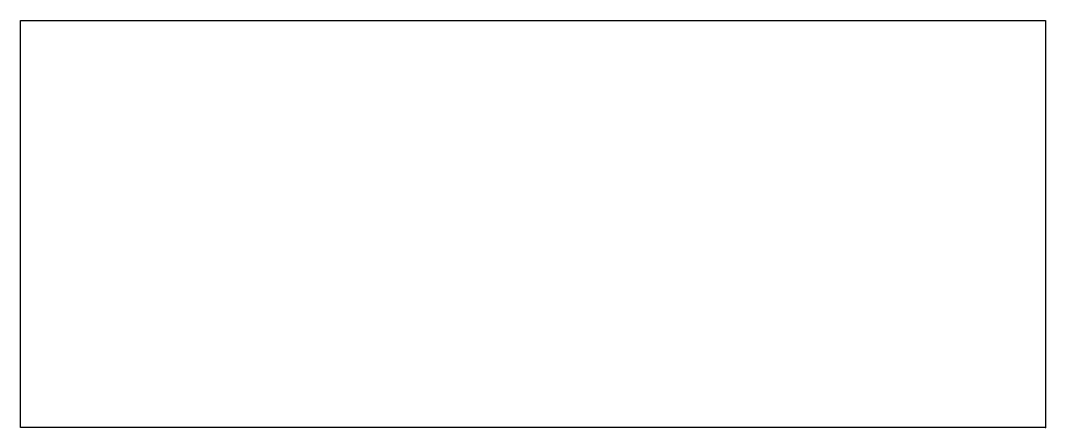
# Model space of a CAD drawing. Header units: millimetres. Extents: x -65.5 to 0, y 0 to 26.
import ezdxf

# ---------------------------------------------------------------- set-up
doc = ezdxf.new("R2010")
doc.units = ezdxf.units.MM
doc.layers.get('0').update_dxf_attribs({"linetype": 'CONTINUOUS'})

msp = doc.modelspace()

# ---------------------------------------------------------------- linework, layer by layer
msp.add_lwpolyline([(0, 0), (-65.5, 0), (-65.5, 26), (0, 26)], close=True)
msp.add_point((0, 0))

doc.saveas('drawing.dxf')
